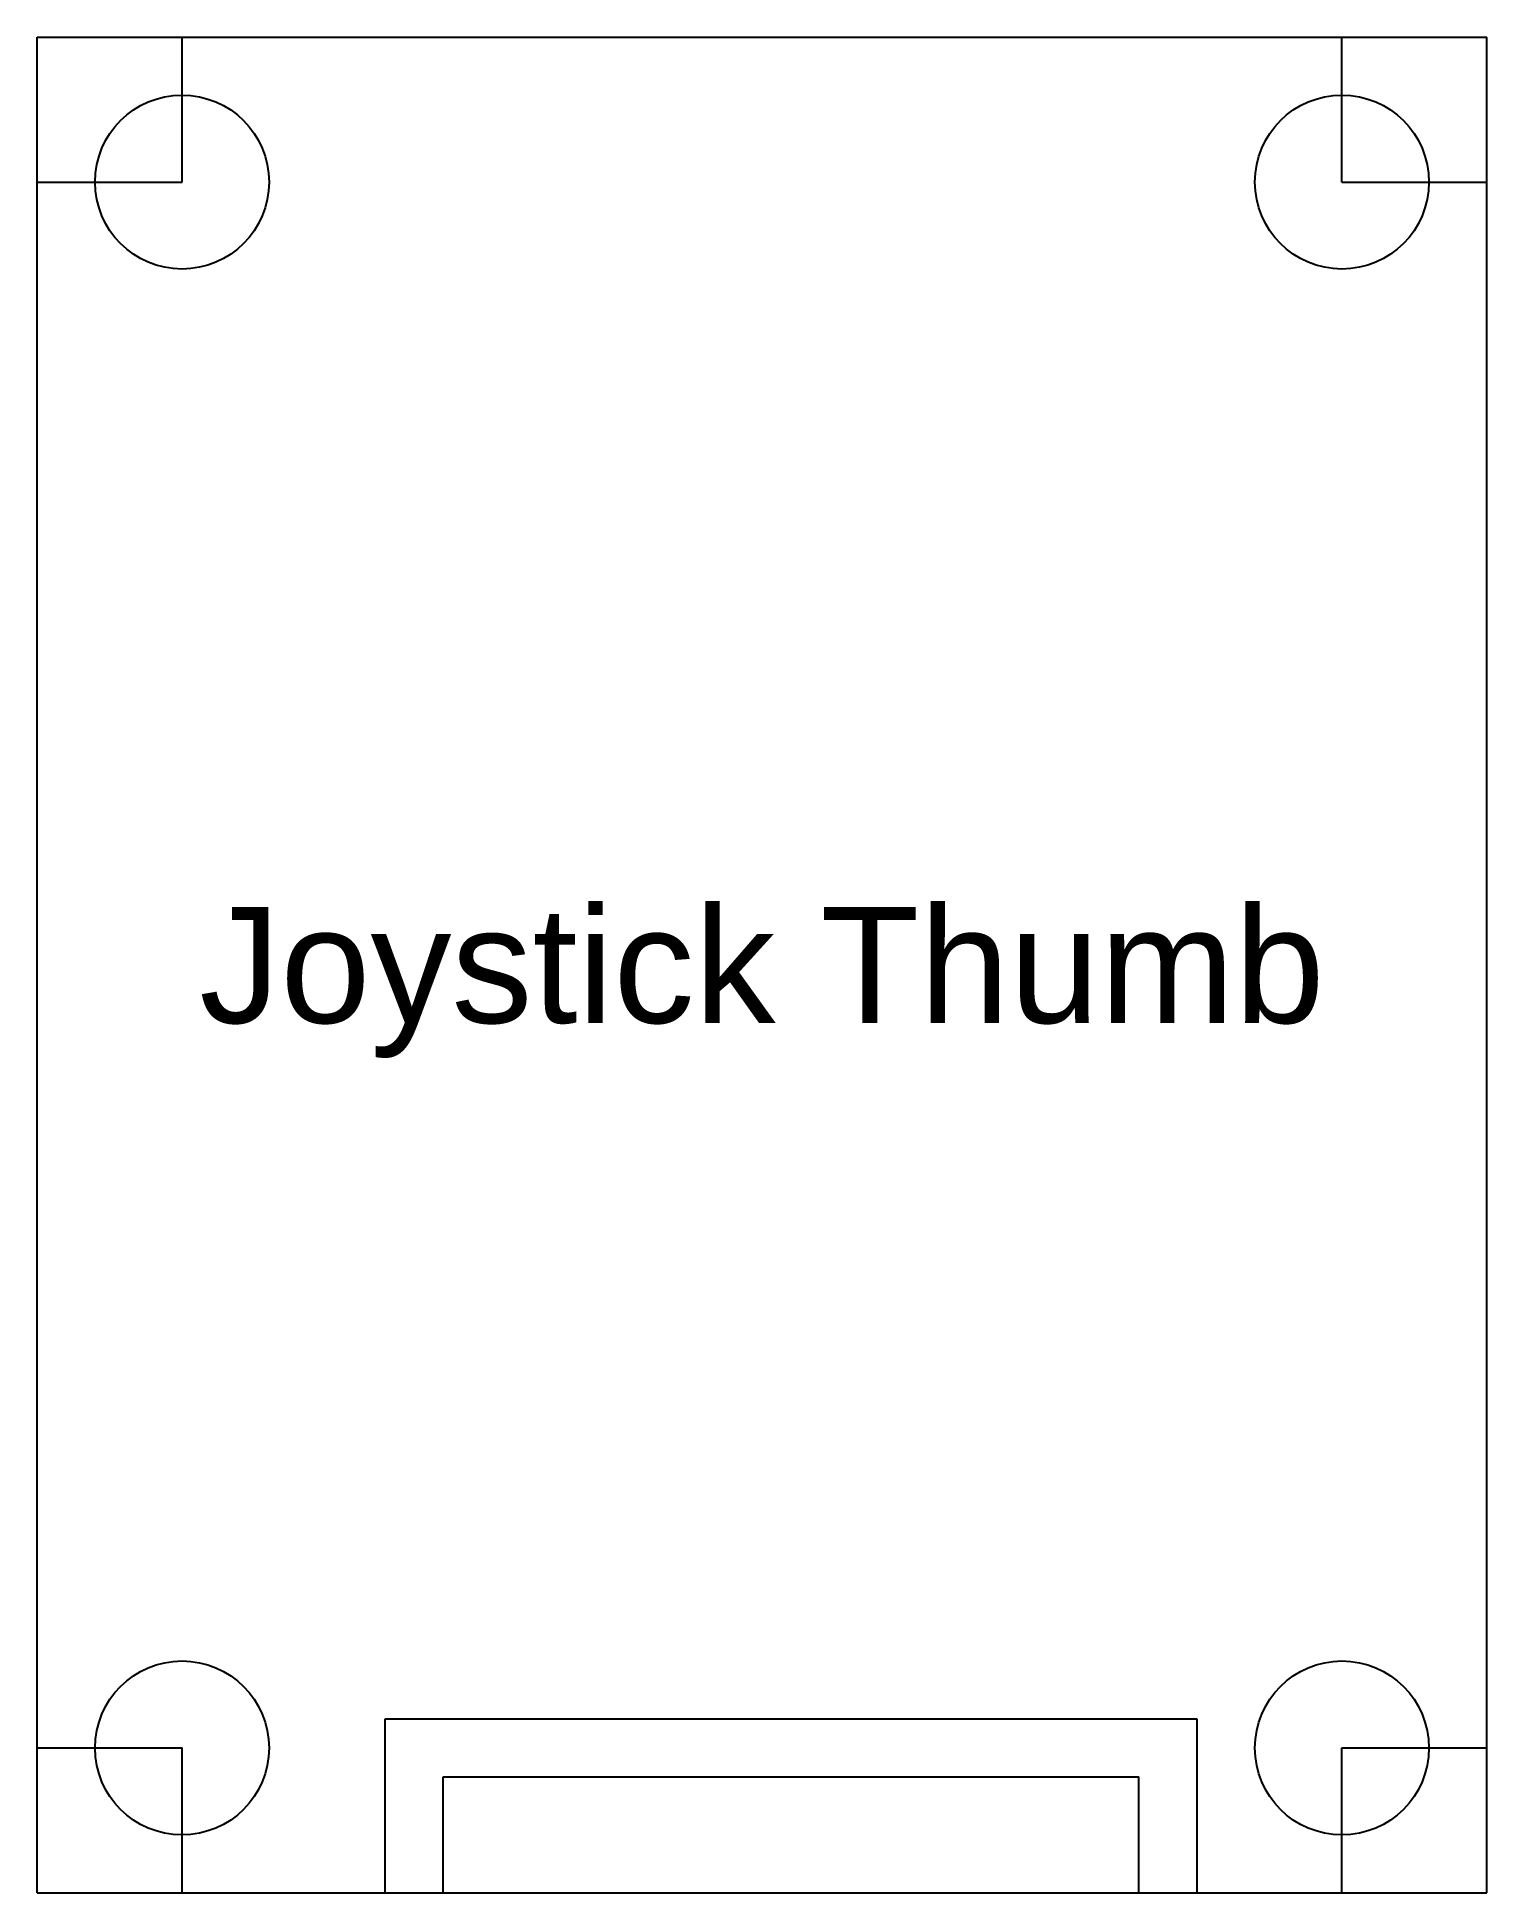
# Model space of a CAD drawing. Header units: millimetres. Extents: x 40 to 65, y 20 to 52.
import ezdxf
from ezdxf.enums import TextEntityAlignment as Align

# ---------------------------------------------------------------- set-up
doc = ezdxf.new("R2010")
doc.units = ezdxf.units.MM
doc.layers.get('0').update_dxf_attribs({"lineweight": 25, "true_color": 0x000000})
doc.styles.add('textstyle0', font='')
doc.styles.get('textstyle0').set_extended_font_data('Arial')

# ---------------------------------------------------------------- blocks, each defined once
blk = doc.blocks.new('joystick thumb')
for p, q in [((0, 0), (25, 0)), ((0, -32), (0, 0)), ((0, 0), (2.5, 0)), ((0, -2.5), (0, 0)), ((2.5, -2.5), (2.5, 0)), ((22.5, 0), (25, 0)), ((22.5, -2.5), (22.5, 0)), ((25, -32), (25, 0)), ((25, -2.5), (25, 0)), ((0, -2.5), (2.5, -2.5)), ((22.5, -2.5), (25, -2.5)), ((6, -32), (6, -29)), ((6, -29), (20, -29)), ((20, -29), (20, -32)), ((0, -29.5), (2.5, -29.5)), ((0, -32), (0, -29.5)), ((2.5, -32), (2.5, -29.5)), ((22.5, -29.5), (25, -29.5)), ((22.5, -32), (22.5, -29.5)), ((25, -32), (25, -29.5)), ((7, -30), (19, -30)), ((7, -32), (7, -30)), ((19, -32), (19, -30)), ((0, -32), (25, -32)), ((0, -32), (2.5, -32)), ((7, -32), (19, -32)), ((22.5, -32), (25, -32))]:
    blk.add_line(p, q)
for centre in [(2.5, -2.5), (22.5, -2.5), (2.5, -29.5), (22.5, -29.5)]:
    blk.add_circle(centre, 1.5)
at = {"style": 'textstyle0'}
blk.add_text('Joystick Thumb', height=2, dxfattribs=at).set_placement((12.5, -16), align=Align.MIDDLE_CENTER)

msp = doc.modelspace()

# ---------------------------------------------------------------- block references
msp.add_blockref('joystick thumb', (40, 52))

doc.saveas('drawing.dxf')
